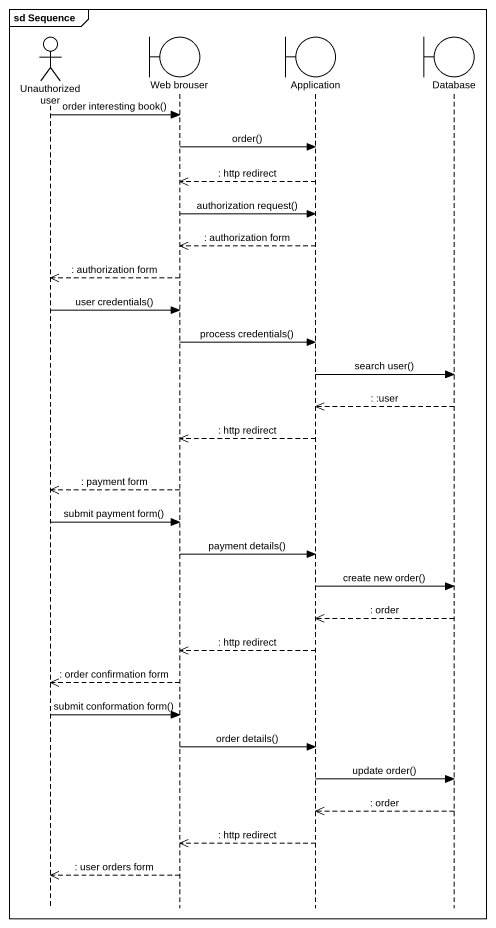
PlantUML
@startuml
mainframe sd Sequence
hide footbox
actor "Unauthorized user" as Unauthorized_user
boundary "Web brouser" as Web_brouser
boundary Application
boundary "Database" as Database_

Unauthorized_user -> Web_brouser : order interesting book()
Web_brouser -> Application : order()
Application -->> Web_brouser : : http redirect
Web_brouser -> Application : authorization request()
Application -->> Web_brouser : : authorization form
Web_brouser -->> Unauthorized_user : : authorization form
Unauthorized_user -> Web_brouser : user credentials()
Web_brouser -> Application : process credentials()
Application -> Database_ : search user()
Database_ -->> Application : : :user
Application -->> Web_brouser : : http redirect
Web_brouser -->> Unauthorized_user : : payment form
Unauthorized_user -> Web_brouser : submit payment form()
Web_brouser -> Application : payment details()
Application -> Database_ : create new order()
Database_ -->> Application : : order
Application -->> Web_brouser : : http redirect
Web_brouser -->> Unauthorized_user : : order confirmation form
Unauthorized_user -> Web_brouser : submit conformation form()
Web_brouser -> Application : order details()
Application -> Database_ : update order()
Database_ -->> Application : : order
Application -->> Web_brouser : : http redirect
Web_brouser -->> Unauthorized_user : : user orders form
@enduml
